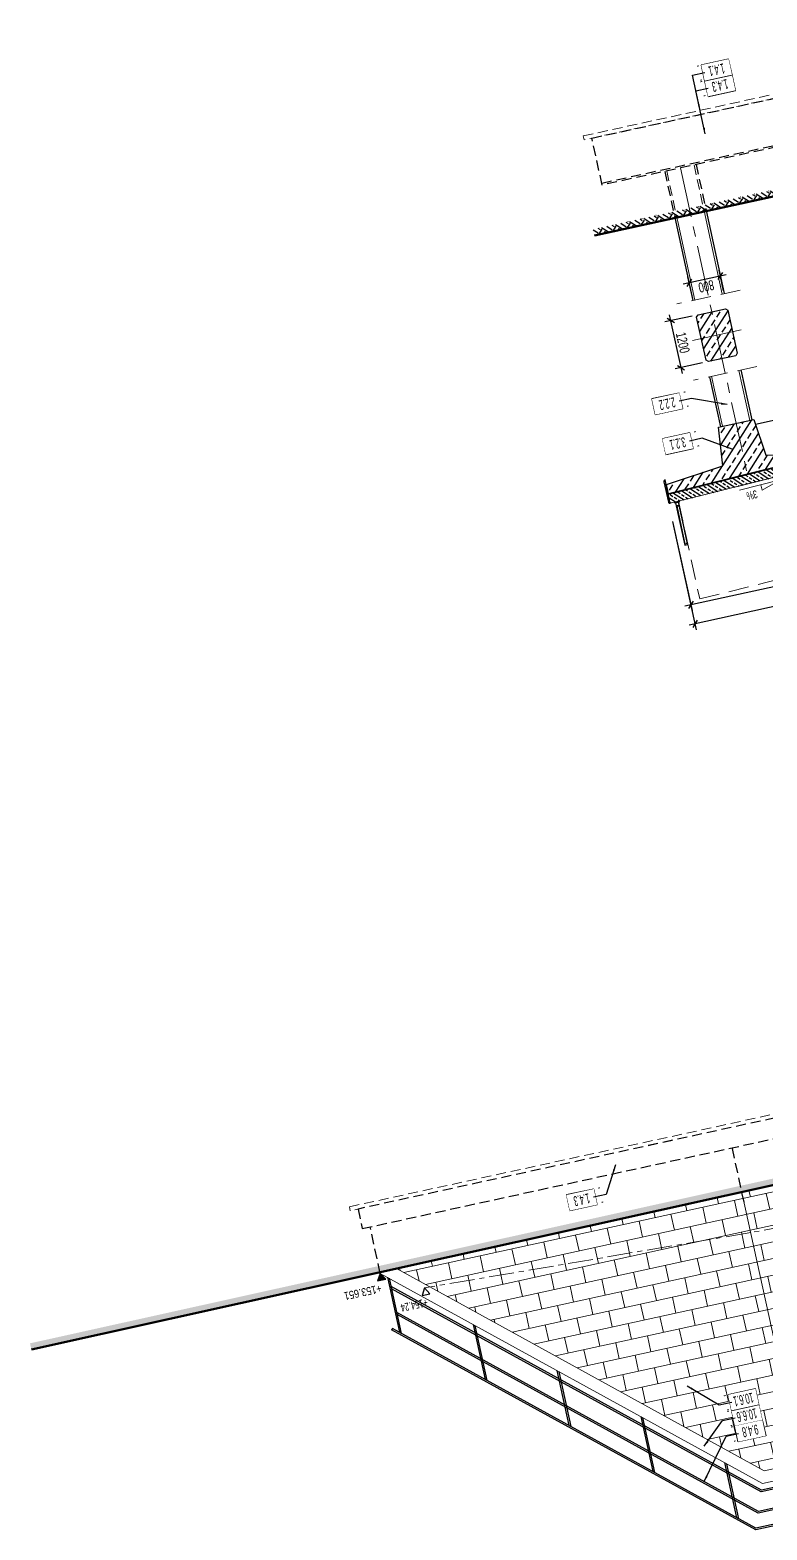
# Model space of a CAD drawing. Header units: metres. Extents: x 8416582 to 8417409, y 5771873 to 5772737.
# Drawn here: x 8416707.83 to 8416726.24, y 5772102.69 to 5772140.17 of the extents above; entities that cross this region are included whole.
import ezdxf
from ezdxf.enums import TextEntityAlignment as Align

# ---------------------------------------------------------------- set-up
doc = ezdxf.new("R2010")
doc.units = ezdxf.units.M
doc.set_wipeout_variables(frame=1)
doc.header["$PDSIZE"] = 0.05
for name, pattern in [('CENTER', [2, 1.25, -0.25, 0.25, -0.25]), ('DASHED', [0.75, 0.5, -0.25]), ('HIDDEN', [0.375, 0.25, -0.125])]:
    doc.linetypes.add(name, pattern=pattern)
for name, color, linetype in [('00RysOpi-T', 2, 'Continuous'), ('00ZieXxx-S', 7, 'Continuous'), ('AII_M_balustrady', 8, 'Continuous'), ('AII_M_izolacja', 8, 'Continuous'), ('AII_M_konstrukcja beton', 3, 'Continuous'), ('AII_M_opisy do legendy', 2, 'Continuous'), ('AII_M_wyposażenie', 8, 'Continuous')]:
    doc.layers.add(name, color=color, linetype=linetype)
for name, color, linetype, lineweight in [('AII_M_konstrukcja 0.00', 8, 'Continuous', 0), ('AII_M_konstrukcja 0.18', 9, 'Continuous', 18), ('AII_M_konstrukcja 0.25', 1, 'Continuous', 25), ('AII_M_kreskowanie', 8, 'Continuous', 0), ('AII_M_linie przerywane', 9, 'DASHED', 18), ('AII_M_nawierzchnia', 9, 'Continuous', 18), ('AII_M_odwodnienie', 8, 'Continuous', 9), ('AII_M_opisy spadki', 9, 'Continuous', 18), ('AII_M_opisy wymiary', 1, 'Continuous', 25), ('AII_M_osie', 9, 'CENTER', 18), ('AII_M_skarpy', 9, 'Continuous', 18), ('AII_M_skrajnia', 9, 'DASHED', 18), ('AII_M_teren projektowany', 4, 'Continuous', 70)]:
    doc.layers.add(name, color=color, linetype=linetype, lineweight=lineweight)
doc.layers.add('AII_M_opisy rzedne skarpy', color=6, linetype='Continuous', plot=False)
doc.styles.add('CDMSTYLE', font='CDMSIMPL.shx', dxfattribs={"width": 0.7, "bigfont": 'CDMBIGPL.shx'})
doc.dimstyles.new('CDM-ME100MM', dxfattribs={"dimscale": 0.1, "dimtxt": 2.5, "dimasz": 1.5, "dimexe": 1.5, "dimexo": 5, "dimgap": 0.5, "dimtad": 1, "dimdec": 0, "dimlfac": 1000, "dimrnd": 1, "dimzin": 9, "dimtxsty": 'CDMSTYLE', "dimblk": 'OBLIQUE', "dimcen": 2.5, "dimdle": 1.5, "dimclrd": 9, "dimclre": 9, "dimclrt": 1, "dimadec": 1, "dimazin": 2, "dimtfac": 1, "dimtdec": 0, "dimtix": 1, "dimtmove": 2, "dimatfit": 3, "dimfxl": 1, "dimtvp": 1, "dimtolj": 1, "dimtzin": 0, "dimlwd": 25, "dimlwe": 25, "dimarcsym": 0})
doc.dimstyles.new('CDM-ME100MM$7', dxfattribs={"dimscale": 0.1, "dimtxt": 2.5, "dimasz": 1.5, "dimexe": 1.5, "dimexo": 5, "dimgap": 0.5, "dimtad": 1, "dimdec": 0, "dimlfac": 1000, "dimrnd": 1, "dimzin": 9, "dimtxsty": 'CDMSTYLE', "dimblk": 'OBLIQUE', "dimcen": 2.5, "dimdle": 1.5, "dimclrd": 9, "dimclre": 9, "dimclrt": 1, "dimadec": 1, "dimazin": 2, "dimtfac": 1, "dimtdec": 0, "dimtix": 1, "dimtmove": 2, "dimatfit": 3, "dimfxl": 1, "dimtvp": 1, "dimtolj": 1, "dimtzin": 0, "dimlwd": 25, "dimlwe": 25, "dimarcsym": 0})

# ---------------------------------------------------------------- blocks, each defined once
blk = doc.blocks.new('Deska_0.6')
at = {"layer": 'AII_M_wyposażenie', "color": 0, "linetype": 'ByBlock', "lineweight": -2}
blk.add_lwpolyline([(0, 0), (0, -0.6, 0.414214), (0.04, -0.56), (0.04, -0.04, 0.414214)], format="xyb", close=True, dxfattribs=at)
blk = doc.blocks.new('Balustrada_1.1')
at = {"layer": 'AII_M_balustrady', "color": 0, "linetype": 'ByBlock', "lineweight": -2}
for points in [[(0.04, 0.01), (0.04, 1.09), (-0.04, 1.09), (-0.04, 0.01)], [(-0.04, 1.07), (0.04, 1.07)], [(-0.03, 0.1), (-0.03, 1.07)], [(0.03, 0.1), (0.03, 1.07)]]:
    blk.add_lwpolyline(points, dxfattribs=at)
for points in [[(-0.06, 0), (0.06, 0), (0.06, 0.01), (-0.06, 0.01)], [(-0.03, 0.09), (0.03, 0.09), (0.03, 0.1), (-0.03, 0.1)]]:
    blk.add_lwpolyline(points, close=True, dxfattribs=at)
blk = doc.blocks.new('_OBLIQUE')
at = {"color": 0, "linetype": 'ByBlock'}
blk.add_line((-0.5, -0.5), (0.5, 0.5), dxfattribs=at)
blk = doc.blocks.new('*D296')
at = {"layer": 'AII_M_opisy wymiary', "color": 9, "lineweight": 25, "transparency": 16777216}
for p, q in [((8416728.527, 5772129.1), (8416729.055, 5772126.683)), ((8416723.879, 5772127.884), (8416724.365, 5772125.659)), ((8416729.169, 5772126.861), (8416724.187, 5772125.773))]:
    blk.add_line(p, q, dxfattribs=at)
at = {"layer": 'Defpoints', "color": 0, "lineweight": 25, "transparency": 16777216}
for p in [(8416728.42, 5772129.589), (8416723.772, 5772128.372), (8416724.333, 5772125.805)]:
    blk.add_point(p, dxfattribs=at)
at = {"layer": 'AII_M_opisy wymiary', "color": 9, "lineweight": 25, "transparency": 16777216, "xscale": 0.15, "yscale": 0.15, "zscale": 0.15}
for p, rotation in [((8416729.023, 5772126.829), 12.32007894477794), ((8416724.333, 5772125.805), 192.3200789447779)]:
    blk.add_blockref('_OBLIQUE', p, dxfattribs=dict(at, rotation=rotation))
at = {"layer": 'AII_M_opisy wymiary', "color": 1, "transparency": 16777216, "insert": (8416726.715, 5772126.146), "char_height": 0.25, "attachment_point": 5, "rotation": 192.3201, "style": 'CDMSTYLE'}
blk.add_mtext('\\A1;4800', dxfattribs=at)
blk = doc.blocks.new('*D291')
at = {"layer": 'AII_M_opisy wymiary', "color": 9, "lineweight": 25, "transparency": 16777216}
for p, q in [((8416735.725, 5772130.586), (8416736.339, 5772127.776)), ((8416723.879, 5772127.884), (8416724.469, 5772125.184)), ((8416736.454, 5772127.955), (8416724.29, 5772125.299))]:
    blk.add_line(p, q, dxfattribs=at)
at = {"layer": 'Defpoints', "color": 0, "lineweight": 25, "transparency": 16777216}
for p in [(8416735.619, 5772131.075), (8416723.772, 5772128.372), (8416724.437, 5772125.331)]:
    blk.add_point(p, dxfattribs=at)
at = {"layer": 'AII_M_opisy wymiary', "color": 9, "lineweight": 25, "transparency": 16777216, "xscale": 0.15, "yscale": 0.15, "zscale": 0.15}
for p, rotation in [((8416736.307, 5772127.923), 12.32007894477794), ((8416724.437, 5772125.331), 192.3200789447779)]:
    blk.add_blockref('_OBLIQUE', p, dxfattribs=dict(at, rotation=rotation))
at = {"layer": 'AII_M_opisy wymiary', "color": 1, "transparency": 16777216, "insert": (8416730.409, 5772126.456), "char_height": 0.25, "attachment_point": 5, "rotation": 192.3201, "style": 'CDMSTYLE'}
blk.add_mtext('\\A1;12150', dxfattribs=at)
blk = doc.blocks.new('OpiNum01')
at = {"layer": 'AII_M_opisy do legendy', "color": 0, "linetype": 'Continuous'}
blk.add_lwpolyline([(-3.5, -2), (3.5, -2), (3.5, 2), (-3.5, 2)], close=True, dxfattribs=at)
at = {"color": 9, "linetype": 'Continuous', "lineweight": 25, "style": 'CDMSTYLE', "width": 0.7, "flags": 1}
for tag, p in [('NAZWAPOL', (-4.1, -6.8)), ('NAZWAANG', (-4.1, -10.48)), ('SPECYF', (-4.1, -14.15)), ('ID', (-4.1, -17.82)), ('BAZA', (-4.1, -21.5)), ('RYSUNEK', (-4.1, -25.17))]:
    blk.add_attdef(tag, p, '', height=2, dxfattribs=at)
at = {"layer": 'AII_M_opisy do legendy', "linetype": 'Continuous', "lineweight": -2, "style": 'CDMSTYLE', "width": 0.5}
blk.add_attdef('NR', text='', height=2.5, dxfattribs=at).set_placement((0, 0), align=Align.MIDDLE)
at = {"color": 0, "linetype": 'Continuous'}
blk.add_wipeout([(-3.5, -2), (3.5, -2), (3.5, 2), (-3.5, 2)], dxfattribs=at).dxf.layer = 'AII_M_opisy do legendy'
blk = doc.blocks.new('OpiTxt01')
at = {"color": 0, "linetype": 'Continuous', "lineweight": 20, "style": 'CDMSTYLE', "width": 0.7}
blk.add_attdef('TEKST_GORNY', (1, 0.89), '', height=2, dxfattribs=at)
at = {"color": 0, "linetype": 'Continuous', "lineweight": -2, "style": 'CDMSTYLE', "width": 0.7}
blk.add_attdef('TEKST_DOLNY', (1.05, -2.73), '', height=2, dxfattribs=at)
blk = doc.blocks.new('*D289')
at = {"layer": 'AII_M_opisy wymiary', "color": 9, "lineweight": 25, "transparency": 16777216}
for p, q in [((8416724.122, 5772131.585), (8416723.802, 5772133.05)), ((8416724.369, 5772133.021), (8416723.687, 5772132.872)), ((8416724.625, 5772131.848), (8416723.943, 5772131.699))]:
    blk.add_line(p, q, dxfattribs=at)
at = {"layer": 'Defpoints', "color": 0, "lineweight": 25, "transparency": 16777216}
for p in [(8416724.858, 5772133.127), (8416723.834, 5772132.904), (8416725.114, 5772131.955)]:
    blk.add_point(p, dxfattribs=at)
at = {"layer": 'AII_M_opisy wymiary', "color": 9, "lineweight": 25, "transparency": 16777216, "xscale": 0.15, "yscale": 0.15, "zscale": 0.15}
for p, rotation in [((8416723.834, 5772132.904), 102.3200789447779), ((8416724.09, 5772131.731), 282.3200789447779)]:
    blk.add_blockref('_OBLIQUE', p, dxfattribs=dict(at, rotation=rotation))
at = {"layer": 'AII_M_opisy wymiary', "color": 1, "transparency": 16777216, "insert": (8416724.133, 5772132.355), "char_height": 0.25, "attachment_point": 5, "rotation": 282.3201, "style": 'CDMSTYLE'}
blk.add_mtext('\\A1;1200', dxfattribs=at)
blk = doc.blocks.new('*D290')
at = {"layer": 'AII_M_opisy wymiary', "color": 9, "lineweight": 25, "transparency": 16777216}
for p, q in [((8416725.219, 5772134.052), (8416724.144, 5772133.817)), ((8416724.371, 5772133.482), (8416724.259, 5772133.996)), ((8416725.153, 5772133.652), (8416725.04, 5772134.167))]:
    blk.add_line(p, q, dxfattribs=at)
at = {"layer": 'Defpoints', "color": 0, "lineweight": 25, "transparency": 16777216}
for p in [(8416724.291, 5772133.849), (8416725.259, 5772133.164), (8416724.478, 5772132.993)]:
    blk.add_point(p, dxfattribs=at)
at = {"layer": 'AII_M_opisy wymiary', "color": 9, "lineweight": 25, "transparency": 16777216, "xscale": 0.15, "yscale": 0.15, "zscale": 0.15}
for p, rotation in [((8416724.291, 5772133.849), 192.3200789447779), ((8416725.072, 5772134.02), 12.32007894477794)]:
    blk.add_blockref('_OBLIQUE', p, dxfattribs=dict(at, rotation=rotation))
at = {"layer": 'AII_M_opisy wymiary', "color": 1, "transparency": 16777216, "insert": (8416724.719, 5772133.764), "char_height": 0.25, "attachment_point": 5, "rotation": 192.3201, "style": 'CDMSTYLE'}
blk.add_mtext('\\A1;800', dxfattribs=at)
blk = doc.blocks.new('00kota3')
at = {"color": 0, "linetype": 'Continuous', "lineweight": 25}
blk.add_lwpolyline([(1, 1.73), (-1, 1.73), (0, 0)], close=True, dxfattribs=at)
at = {"color": 0, "linetype": 'Continuous', "lineweight": 25, "style": 'CDMSTYLE', "width": 0.7}
blk.add_attdef('%%P000.000', (0, 2.69), '', height=2, dxfattribs=at)
blk = doc.blocks.new('00kota4')
at = {"linetype": 'Continuous', "lineweight": 25}
blk.add_hatch(color=0, dxfattribs=at).paths.add_polyline_path([(-1.04, 1.66), (0, 0), (1.08, 1.66)])
at = {"color": 0, "linetype": 'Continuous', "lineweight": 25}
for p, q in [((0, 0), (-1.04, 1.66)), ((1.08, 1.66), (-1.04, 1.66)), ((0, 0), (1.08, 1.66))]:
    blk.add_line(p, q, dxfattribs=at)
at = {"color": 0, "linetype": 'Continuous', "lineweight": 25, "style": 'CDMSTYLE', "width": 0.85}
blk.add_attdef('%%P000.000', (0.49, 2.69), '', height=2, dxfattribs=at)

msp = doc.modelspace()

# ---------------------------------------------------------------- hatches: boundary and pattern name
at = {"layer": '00ZieXxx-S', "linetype": 'Continuous'}
h = msp.add_hatch(dxfattribs=at)
h.set_pattern_fill('EARTH', color=8, scale=0.04, angle=-288.35154, style=0)
h.set_pattern_definition([(237.32008, (8416678.16632, 5772285.89773), (0.0766457, -0.35093794), [0.254, -0.254]), (237.32008, (8416678.2465, 5772285.8463), (0.0766457, -0.35093794), [0.254, -0.254]), (237.32008, (8416678.32667, 5772285.79488), (0.0766457, -0.35093794), [0.254, -0.254]), (327.32008, (8416678.33625, 5772285.751), (0.35093794, 0.0766457), [0.254, -0.254]), (327.32008, (8416678.28482, 5772285.67084), (0.35093794, 0.0766457), [0.254, -0.254]), (327.32008, (8416678.23339, 5772285.59066), (0.35093794, 0.0766457), [0.254, -0.254])])
h.paths.add_polyline_path([(8416721.8922, 5772135.189), (8416721.9264, 5772135.0327), (8416734.5588, 5772137.7916), (8416734.5247, 5772137.9479)])
h = msp.add_hatch(dxfattribs=at)
h.set_pattern_fill('EARTH', color=8, scale=0.04, angle=-288.35154, style=0)
h.set_pattern_definition([(237.32008, (8416701.8405, 5772266.4749), (0.0766457, -0.35093794), [0.254, -0.254]), (237.32008, (8416701.92067, 5772266.42346), (0.0766457, -0.35093794), [0.254, -0.254]), (237.32008, (8416702.00085, 5772266.37203), (0.0766457, -0.35093794), [0.254, -0.254]), (327.32008, (8416702.01043, 5772266.32817), (0.35093794, 0.0766457), [0.254, -0.254]), (327.32008, (8416701.959, 5772266.248), (0.35093794, 0.0766457), [0.254, -0.254]), (327.32008, (8416701.90757, 5772266.16782), (0.35093794, 0.0766457), [0.254, -0.254])])
h.paths.add_polyline_path([(8416707.8267, 5772107.3527), (8416707.8609, 5772107.1964), (8416758.233, 5772118.3688), (8416758.1988, 5772118.5251)])
at = {"layer": 'AII_M_kreskowanie', "lineweight": 25}
h = msp.add_hatch(dxfattribs=at)
h.set_pattern_fill('ANSI33', color=256, scale=0.05, angle=-333.35154)
h.set_pattern_definition([(237.32008, (8416696.4665, 5772291.1259), (0.26723977, -0.17143266), []), (237.32008, (8416696.24716, 5772291.078), (0.26723977, -0.17143266), [0.15875, -0.079375])])
h.paths.add_polyline_path([(8416725.1998, 5772133.2022), (8416725.2593, 5772133.164), (8416725.4941, 5772132.0893), (8416725.4559, 5772132.0298), (8416724.772, 5772131.8804), (8416724.7125, 5772131.9186), (8416724.4778, 5772132.9933), (8416724.5159, 5772133.0528)])
h = msp.add_hatch(dxfattribs=at)
h.set_pattern_fill('ANSI33', color=256, scale=0.05, angle=-333.35154)
h.set_pattern_definition([(237.3201, (8416727.1454, 5772150.65623), (0.2672398, -0.1714327), []), (237.3201, (8416726.92607, 5772150.60833), (0.2672398, -0.1714327), [0.15875, -0.079375])])
h.paths.add_polyline_path([(8416735.5284, 5772131.2539), (8416734.4443, 5772131.0622), (8416731.5748, 5772130.3751), (8416728.6802, 5772129.8033), (8416723.7788, 5772128.5778), (8416723.7276, 5772128.8123), (8416725.1309, 5772129.2765), (8416725.0272, 5772130.2433), (8416725.9065, 5772130.4353), (8416726.2034, 5772129.5446), (8416726.7121, 5772129.5585), (8416728.5562, 5772130.0196), (8416729.0225, 5772130.2276), (8416728.9199, 5772131.1664), (8416729.7992, 5772131.3584), (8416730.1019, 5772130.4409), (8416730.616, 5772130.4303), (8416731.5236, 5772130.6096), (8416732.472, 5772130.8367), (8416732.9349, 5772131.0606), (8416732.8276, 5772132.0208), (8416733.7068, 5772132.2129), (8416734.0098, 5772131.318), (8416735.4772, 5772131.4884)])
h = msp.add_hatch(dxfattribs=at)
h.set_pattern_fill('ANSI33', color=256, scale=0.025, angle=-243.35154)
h.set_pattern_definition([(327.3201, (8416727.1454, 5772150.65623), (0.0857163, 0.1336199), []), (327.3201, (8416727.16936, 5772150.54657), (0.0857163, 0.1336199), [0.079375, -0.0396875])])
h.paths.add_polyline_path([(8416723.8201, 5772128.3419), (8416723.7712, 5772128.5656), (8416728.1509, 5772129.6607), (8416728.2075, 5772129.6243), (8416728.2459, 5772129.4485)])
at = {"layer": 'AII_M_kreskowanie'}
h = msp.add_hatch(dxfattribs=at)
h.set_pattern_fill('AR-B816', color=256, scale=0.002)
h.set_pattern_definition([(192.32008, (8416702.4845, 5772263.57133), (0.0867147, -0.397041), []), (282.32008, (8416702.4845, 5772263.57133), (0.4837557, -0.3103263), [0.4064, -0.4064])])
h.paths.add_polyline_path([(8416734.5943, 5772109.6372), (8416734.5561, 5772109.5777), (8416734.1165, 5772109.4817), (8416734.1378, 5772109.384), (8416734.228, 5772108.9712), (8416734.7164, 5772109.0779), (8416734.9739, 5772107.8991), (8416737.9048, 5772108.5392), (8416737.6474, 5772109.718), (8416738.1358, 5772109.8247), (8416738.0231, 5772110.3408), (8416737.5835, 5772110.2448), (8416737.524, 5772110.2829), (8416737.3319, 5772111.1622), (8416737.3701, 5772111.2217), (8416737.8098, 5772111.3178), (8416737.7884, 5772111.4155), (8416737.697, 5772111.8338), (8416737.2086, 5772111.7271), (8416736.9069, 5772113.1084), (8416736.8077, 5772113.5625), (8416733.8803, 5772112.9064), (8416733.976, 5772112.4683), (8416734.2777, 5772111.087), (8416733.7892, 5772110.9803), (8416733.9031, 5772110.4586), (8416734.3427, 5772110.5546), (8416734.4023, 5772110.5165)])
h.paths.add_polyline_path([(8416727.0857, 5772104.3693), (8416729.1712, 5772104.8248), (8416728.7946, 5772106.5495), (8416730.089, 5772106.8323), (8416729.8316, 5772108.0111), (8416730.3201, 5772108.1177), (8416730.2074, 5772108.6338), (8416729.7677, 5772108.5378), (8416729.7082, 5772108.576), (8416729.5162, 5772109.4552), (8416729.5544, 5772109.5148), (8416729.994, 5772109.6108), (8416729.9727, 5772109.7085), (8416729.8813, 5772110.1268), (8416729.3928, 5772110.0201), (8416728.9866, 5772111.8802), (8416725.6089, 5772111.1313)])
h.paths.add_polyline_path([(8416728.3306, 5772107.0353), (8416728.416, 5772106.6445), (8416727.7321, 5772106.4952), (8416727.6467, 5772106.886)], flags=16)
h.paths.add_polyline_path([(8416726.1679, 5772104.1688), (8416727.0857, 5772104.3693), (8416725.6089, 5772111.1313), (8416716.9834, 5772109.219)])
h.paths.add_polyline_path([(8416725.2632, 5772106.0676), (8416725.9471, 5772106.217), (8416726.0324, 5772105.8262), (8416726.1178, 5772105.4354), (8416726.2031, 5772105.0446), (8416725.5192, 5772104.8953), (8416725.4339, 5772105.286), (8416725.3485, 5772105.6768)], flags=16)
h.paths.add_polyline_path([(8416738.3951, 5772110.2976), (8416737.7031, 5772110.1465), (8416737.7831, 5772109.7801), (8416738.4751, 5772109.9313)], flags=16)
h.paths.add_polyline_path([(8416737.3254, 5772110.3377), (8416737.1743, 5772111.0297), (8416736.8079, 5772110.9497), (8416736.959, 5772110.2577)], flags=16)
h.paths.add_polyline_path([(8416734.4884, 5772109.4385), (8416733.7964, 5772109.2874), (8416733.8764, 5772108.921), (8416734.5684, 5772109.0721)], flags=16)
h.paths.add_polyline_path([(8416733.4188, 5772109.4785), (8416733.2676, 5772110.1706), (8416732.9013, 5772110.0906), (8416733.0524, 5772109.3985)], flags=17)
h.paths.add_polyline_path([(8416730.5793, 5772108.5906), (8416729.8873, 5772108.4395), (8416729.9673, 5772108.0731), (8416730.6593, 5772108.2243)], flags=16)
h.paths.add_polyline_path([(8416729.5096, 5772108.6307), (8416729.3585, 5772109.3227), (8416728.9921, 5772109.2427), (8416729.1433, 5772108.5507)], flags=16)
h.paths.add_polyline_path([(8416728.2559, 5772107.0062), (8416727.7267, 5772106.8906), (8416727.8068, 5772106.5243), (8416728.3359, 5772106.6399)], flags=0)
h.paths.add_polyline_path([(8416726.013, 5772105.8092), (8416725.3733, 5772105.6694), (8416725.4533, 5772105.3031), (8416726.093, 5772105.4428)], flags=0)
h.paths.add_polyline_path([(8416725.9044, 5772106.1949), (8416725.3112, 5772106.0653), (8416725.3912, 5772105.699), (8416725.9844, 5772105.8285)], flags=0)
h.paths.add_polyline_path([(8416726.0547, 5772105.4088), (8416725.5023, 5772105.2882), (8416725.5823, 5772104.9218), (8416726.1347, 5772105.0425)], flags=0)
edge = h.paths.add_edge_path()
edge.add_line((8416739.3432, 5772109.1005), (8416739.3947, 5772108.8646))
edge.add_line((8416739.3947, 5772108.8646), (8416740.1763, 5772109.0353))
edge.add_line((8416740.1763, 5772109.0353), (8416740.5316, 5772107.4083))
edge.add_line((8416740.5316, 5772107.4083), (8416742.6402, 5772107.8688))
edge.add_line((8416742.6402, 5772107.8688), (8416741.1826, 5772114.543))
edge.add_line((8416741.1826, 5772114.543), (8416737.7835, 5772113.7812))
edge.add_line((8416737.7835, 5772113.7812), (8416737.8839, 5772113.3218))
edge.add_line((8416737.8839, 5772113.3218), (8416738.1855, 5772111.9405))
edge.add_line((8416738.1855, 5772111.9405), (8416737.697, 5772111.8338))
edge.add_line((8416737.697, 5772111.8338), (8416737.8098, 5772111.3178))
edge.add_line((8416737.8098, 5772111.3178), (8416738.2494, 5772111.4138))
edge.add_line((8416738.2494, 5772111.4138), (8416738.3089, 5772111.3756))
edge.add_line((8416738.3089, 5772111.3756), (8416738.5009, 5772110.4963))
edge.add_line((8416738.5009, 5772110.4963), (8416738.4628, 5772110.4368))
edge.add_line((8416738.4628, 5772110.4368), (8416738.0231, 5772110.3408))
edge.add_line((8416738.0231, 5772110.3408), (8416738.0445, 5772110.2431))
edge.add_line((8416738.0445, 5772110.2431), (8416738.1358, 5772109.8247))
edge.add_line((8416738.1358, 5772109.8247), (8416738.6243, 5772109.9314))
edge.add_line((8416738.6243, 5772109.9314), (8416738.8818, 5772108.7526))
edge.add_line((8416738.8818, 5772108.7526), (8416739.1993, 5772108.822))
edge.add_line((8416739.1993, 5772108.822), (8416739.1655, 5772108.9769))
edge.add_line((8416739.1655, 5772108.9769), (8416738.9571, 5772109.1105))
edge.add_line((8416738.9571, 5772109.1105), (8416738.0175, 5772113.4127))
edge.add_arc((8416738.1094, 5772113.4552), 0.1012, 204.79213, 371.6329)
edge.add_line((8416738.2085, 5772113.4756), (8416739.1349, 5772109.2341))
edge.add_line((8416739.1349, 5772109.2341), (8416739.3432, 5772109.1005))
edge = h.paths.add_edge_path()
edge.add_line((8416733.6074, 5772107.7118), (8416733.6305, 5772107.6057))
edge.add_line((8416733.6305, 5772107.6057), (8416733.9969, 5772107.6857))
edge.add_line((8416733.9969, 5772107.6857), (8416733.7395, 5772108.8645))
edge.add_line((8416733.7395, 5772108.8645), (8416734.228, 5772108.9712))
edge.add_line((8416734.228, 5772108.9712), (8416734.1165, 5772109.4817))
edge.add_line((8416734.1165, 5772109.4817), (8416733.6768, 5772109.3856))
edge.add_line((8416733.6768, 5772109.3856), (8416733.6173, 5772109.4238))
edge.add_line((8416733.6173, 5772109.4238), (8416733.4253, 5772110.3031))
edge.add_line((8416733.4253, 5772110.3031), (8416733.4635, 5772110.3626))
edge.add_line((8416733.4635, 5772110.3626), (8416733.9031, 5772110.4586))
edge.add_line((8416733.9031, 5772110.4586), (8416733.8818, 5772110.5563))
edge.add_line((8416733.8818, 5772110.5563), (8416733.7892, 5772110.9803))
edge.add_line((8416733.7892, 5772110.9803), (8416733.3007, 5772110.8736))
edge.add_line((8416733.3007, 5772110.8736), (8416732.999, 5772112.2549))
edge.add_line((8416732.999, 5772112.2549), (8416732.8917, 5772112.746))
edge.add_line((8416732.8917, 5772112.746), (8416729.9629, 5772112.0967))
edge.add_line((8416729.9629, 5772112.0967), (8416730.3698, 5772110.2335))
edge.add_line((8416730.3698, 5772110.2335), (8416729.8813, 5772110.1268))
edge.add_line((8416729.8813, 5772110.1268), (8416729.994, 5772109.6108))
edge.add_line((8416729.994, 5772109.6108), (8416730.4336, 5772109.7068))
edge.add_line((8416730.4336, 5772109.7068), (8416730.4931, 5772109.6686))
edge.add_line((8416730.4931, 5772109.6686), (8416730.6852, 5772108.7893))
edge.add_line((8416730.6852, 5772108.7893), (8416730.647, 5772108.7298))
edge.add_line((8416730.647, 5772108.7298), (8416730.2074, 5772108.6338))
edge.add_line((8416730.2074, 5772108.6338), (8416730.2287, 5772108.5361))
edge.add_line((8416730.2287, 5772108.5361), (8416730.3201, 5772108.1177))
edge.add_line((8416730.3201, 5772108.1177), (8416730.8086, 5772108.2244))
edge.add_line((8416730.8086, 5772108.2244), (8416731.066, 5772107.0456))
edge.add_line((8416731.066, 5772107.0456), (8416733.4351, 5772107.563))
edge.add_line((8416733.4351, 5772107.563), (8416733.3943, 5772107.7501))
edge.add_line((8416733.3943, 5772107.7501), (8416733.5661, 5772108.0179))
edge.add_line((8416733.5661, 5772108.0179), (8416732.5831, 5772112.5187))
edge.add_arc((8416732.6808, 5772112.54), 0.1, 192.32008, 372.32008)
edge.add_line((8416732.7785, 5772112.5614), (8416733.7792, 5772107.9797))
edge.add_line((8416733.7792, 5772107.9797), (8416733.6074, 5772107.7118))

# ---------------------------------------------------------------- linework, layer by layer
at = {"layer": 'AII_M_balustrady', "linetype": 'ByBlock', "lineweight": -2}
for p, q in [((8416716.7542, 5772109.0026), (8416717.0545, 5772107.6279)), ((8416716.8007, 5772108.9771), (8416717.101, 5772107.6023)), ((8416718.8946, 5772107.8257), (8416719.1949, 5772106.4509)), ((8416718.9412, 5772107.8001), (8416719.2414, 5772106.4253)), ((8416720.9885, 5772106.6744), (8416721.2888, 5772105.2996)), ((8416721.035, 5772106.6488), (8416721.3353, 5772105.274)), ((8416723.0824, 5772105.523), (8416723.3827, 5772104.1482)), ((8416723.1289, 5772105.4974), (8416723.4292, 5772104.1227)), ((8416725.1763, 5772104.3717), (8416725.4765, 5772102.9969)), ((8416725.2228, 5772104.3461), (8416725.5231, 5772102.9713))]:
    msp.add_line(p, q, dxfattribs=at)
at = {"layer": 'AII_M_balustrady', "color": 8}
for points in [[(8416723.9174, 5772128.3662), (8416723.929, 5772128.3588)], [(8416724.0462, 5772128.3844), (8416724.0569, 5772128.4011)]]:
    msp.add_lwpolyline(points, dxfattribs=at)
at = {"layer": 'AII_M_balustrady', "linetype": 'ByBlock', "lineweight": -2}
for points in [[(8416728.9767, 5772104.3114), (8416726.0974, 5772103.6826), (8416716.8461, 5772108.7695)], [(8416728.9852, 5772104.2723), (8416726.0913, 5772103.6403), (8416716.8574, 5772108.7177)], [(8416729.0833, 5772103.8229), (8416726.0209, 5772103.1541), (8416716.9877, 5772108.1211)], [(8416729.0919, 5772103.7839), (8416726.0147, 5772103.1118), (8416716.999, 5772108.0692)], [(8416716.8792, 5772107.7242), (8416716.8599, 5772107.6892)], [(8416729.1772, 5772103.3931), (8416725.9535, 5772102.689), (8416716.8599, 5772107.6892)], [(8416729.1687, 5772103.4321), (8416725.9596, 5772102.7313), (8416716.8792, 5772107.7242)]]:
    msp.add_lwpolyline(points, dxfattribs=at)
at = {"layer": 'AII_M_izolacja', "linetype": 'HIDDEN', "ltscale": 0.5, "const_width": 0.01}
msp.add_lwpolyline([(8416723.7227, 5772128.8112), (8416723.775, 5772128.5717), (8416728.6813, 5772129.7984), (8416731.5759, 5772130.3702), (8416734.4454, 5772131.0573), (8416735.5344, 5772131.2499), (8416735.4821, 5772131.4895)], dxfattribs=at)
at = {"layer": 'AII_M_izolacja'}
msp.add_lwpolyline([(8416723.7712, 5772128.5656), (8416728.6823, 5772129.7936), (8416731.577, 5772130.3654), (8416734.4465, 5772131.0525), (8416735.5404, 5772131.2459)], dxfattribs=at)
at = {"layer": 'AII_M_konstrukcja 0.00', "linetype": 'HIDDEN'}
for points in [[(8416723.7312, 5772136.6459), (8416724.0077, 5772135.3798)], [(8416724.4151, 5772136.7953), (8416724.6916, 5772135.5291)]]:
    msp.add_lwpolyline(points, dxfattribs=at)
at = {"layer": 'AII_M_konstrukcja 0.00'}
for points in [[(8416724.0077, 5772135.3798), (8416724.4359, 5772133.4192)], [(8416724.6916, 5772135.5291), (8416725.1198, 5772133.5686)], [(8416725.5359, 5772131.6633), (8416725.8088, 5772130.414)], [(8416724.852, 5772131.514), (8416725.1249, 5772130.2646)]]:
    msp.add_lwpolyline(points, dxfattribs=at)
at = {"layer": 'AII_M_konstrukcja 0.18', "linetype": 'HIDDEN'}
for points in [[(8416733.7822, 5772140.0694), (8416721.6678, 5772137.4236), (8416721.6465, 5772137.5213), (8416733.7608, 5772140.1671)], [(8416750.6206, 5772118.266), (8416715.8255, 5772110.6667), (8416715.8042, 5772110.7644), (8416750.5993, 5772118.3637)]]:
    msp.add_lwpolyline(points, close=True, dxfattribs=at)
at = {"layer": 'AII_M_konstrukcja 0.25', "linetype": 'HIDDEN'}
msp.add_lwpolyline([(8416733.8429, 5772138.8543), (8416722.1192, 5772136.2939), (8416721.8632, 5772137.4662), (8416733.5868, 5772140.0267)], close=True, dxfattribs=at)
for points in [[(8416722.1084, 5772136.3433), (8416733.8321, 5772138.9038)], [(8416724.4639, 5772136.806), (8416724.7405, 5772135.5398)], [(8416723.6824, 5772136.6353), (8416723.9589, 5772135.3691)], [(8416727.1749, 5772113.1454), (8416716.0209, 5772110.7093), (8416716.1276, 5772110.2209), (8416727.2816, 5772112.6569)], [(8416725.6637, 5772110.8804), (8416725.367, 5772112.2388)], [(8416716.5771, 5772109.1), (8416716.323, 5772110.2635)]]:
    msp.add_lwpolyline(points, dxfattribs=at)
at = {"layer": 'AII_M_konstrukcja 0.25'}
for points in [[(8416723.9589, 5772135.3691), (8416724.3871, 5772133.4086)], [(8416724.7405, 5772135.5398), (8416725.1686, 5772133.5793)], [(8416725.5848, 5772131.674), (8416725.8576, 5772130.4246)], [(8416724.8032, 5772131.5033), (8416725.076, 5772130.2539)], [(8416728.9417, 5772130.9664), (8416725.9474, 5772130.3124)]]:
    msp.add_lwpolyline(points, dxfattribs=at)
at = {"layer": 'AII_M_konstrukcja beton'}
msp.add_lwpolyline([(8416725.1998, 5772133.2022), (8416725.2593, 5772133.164), (8416725.4941, 5772132.0893), (8416725.4559, 5772132.0298), (8416724.772, 5772131.8804), (8416724.7125, 5772131.9186), (8416724.4778, 5772132.9933), (8416724.5159, 5772133.0528)], close=True, dxfattribs=at)
msp.add_lwpolyline([(8416728.6802, 5772129.8033), (8416723.7788, 5772128.5778), (8416723.7276, 5772128.8123), (8416725.1301, 5772129.2763), (8416725.0272, 5772130.2433), (8416725.9065, 5772130.4353), (8416726.2034, 5772129.5446), (8416726.7121, 5772129.5585)], dxfattribs=at)
at = {"layer": 'AII_M_linie przerywane'}
for points in [[(8416725.5686, 5772133.6666), (8416723.9872, 5772133.3212)], [(8416725.9847, 5772131.7614), (8416724.4033, 5772131.416)]]:
    msp.add_lwpolyline(points, dxfattribs=at)
at = {"layer": 'AII_M_nawierzchnia'}
msp.add_lwpolyline([(8416723.8201, 5772128.3419), (8416728.2459, 5772129.4485)], dxfattribs=at)
at = {"layer": 'AII_M_odwodnienie', "color": 140, "linetype": 'CENTER', "ltscale": 0.5}
msp.add_line((8416733.6573, 5772111.5843), (8416725.8299, 5772110.1192), dxfattribs=at)
msp.add_lwpolyline([(8416725.8299, 5772110.1192), (8416717.6793, 5772108.739)], dxfattribs=at)
at = {"layer": 'AII_M_opisy spadki'}
msp.add_line((8416723.8201, 5772128.3419), (8416728.2459, 5772129.4485), dxfattribs=at)
at = {"layer": 'AII_M_opisy spadki', "color": 9}
msp.add_lwpolyline([(8416725.5463, 5772128.6704), (8416726.5682, 5772128.9259), (8416726.1171, 5772128.6688), (8416726.1171, 5772128.6688), (8416726.0831, 5772128.8046)], dxfattribs=at)
at = {"layer": 'AII_M_osie'}
for points in [[(8416724.0731, 5772136.7206), (8416725.7754, 5772128.9266)], [(8416724.3773, 5772132.4084), (8416725.5946, 5772132.6742)]]:
    msp.add_lwpolyline(points, dxfattribs=at)
at = {"layer": 'AII_M_skarpy', "color": 1}
for points in [[(8416727.0857, 5772104.3693), (8416725.6103, 5772111.1246)], [(8416729.2353, 5772104.5317), (8416726.1219, 5772103.8517), (8416716.5771, 5772109.1)], [(8416729.1712, 5772104.8248), (8416726.1679, 5772104.1688), (8416716.9834, 5772109.219)]]:
    msp.add_lwpolyline(points, dxfattribs=at)
at = {"layer": 'AII_M_skrajnia'}
msp.add_lwpolyline([(8416724.0239, 5772128.3928), (8416724.5574, 5772125.9504), (8416728.1485, 5772126.8483), (8416727.615, 5772129.2907)], dxfattribs=at)
at = {"layer": 'AII_M_teren projektowany', "linetype": 'Continuous'}
msp.add_lwpolyline([(8416734.5588, 5772137.7916), (8416721.9264, 5772135.0327)], dxfattribs=at)

# ---------------------------------------------------------------- block references
at = {"layer": 'AII_M_balustrady', "rotation": 192.3200789447779}
msp.add_blockref('Balustrada_1.1', (8416723.9876, 5772128.3716), dxfattribs=at)
at = {"layer": 'AII_M_konstrukcja 0.25', "color": 1, "linetype": 'Continuous', "lineweight": 25, "xscale": 0.1, "yscale": 0.1, "zscale": 0.1, "rotation": 192.3200789447779}
msp.add_blockref('00kota4', (8416716.5771, 5772109.1), dxfattribs=at).add_auto_attribs({'%%P000.000': '+153.651'})
at = {"layer": 'AII_M_opisy rzedne skarpy', "linetype": 'Continuous', "xscale": 0.1, "yscale": 0.1, "zscale": 0.1, "rotation": 192.3200789447779}
msp.add_blockref('00kota3', (8416717.6793, 5772108.739), dxfattribs=at).add_auto_attribs({'%%P000.000': '+154.24'})
at = {"layer": 'AII_M_wyposażenie', "rotation": 192.3200789447779}
msp.add_blockref('Deska_0.6', (8416723.8201, 5772128.3419), dxfattribs=at)

# ---------------------------------------------------------------- texts
at = {"layer": 'AII_M_opisy spadki', "color": 9, "style": 'CDMSTYLE', "width": 0.7}
msp.add_text('3%', height=0.2, rotation=194.03859, dxfattribs=at).set_placement((8416725.839, 5772128.6405), align=Align.CENTER)

# ---------------------------------------------------------------- dimensions: what is measured, and where the dimension line sits
at = {"layer": 'AII_M_opisy wymiary'}
for base, p1, p2, angle, picture, middle in [((8416724.2908, 5772133.8493), (8416725.2593, 5772133.164), (8416724.4778, 5772132.9933), 192.32008, '*D290', (8416724.7189, 5772133.7637)), ((8416723.8335, 5772132.9038), (8416725.1139, 5772131.9551), (8416724.8579, 5772133.1275), 282.32008, '*D289', (8416724.1325, 5772132.3549)), ((8416724.4369, 5772125.3305), (8416735.6187, 5772131.0747), (8416723.7725, 5772128.3724), 192.32008, '*D291', (8416730.4093, 5772126.4558)), ((8416724.3332, 5772125.8051), (8416728.42, 5772129.5889), (8416723.7725, 5772128.3724), 192.32008, '*D296', (8416726.7153, 5772126.1463))]:
    dim = msp.add_linear_dim(base=base, p1=p1, p2=p2, angle=angle, dimstyle='CDM-ME100MM', dxfattribs=at)
    dim.commit()
    dim.dimension.update_dxf_attribs({"geometry": picture, "text_midpoint": middle})

# ---------------------------------------------------------------- next in the draw order: block references
at = {"layer": '00RysOpi-T', "color": 1, "linetype": 'Continuous', "lineweight": 0, "rotation": 192.3200789447779}
for p, xscale, yscale, zscale, values in [((8416725.0627, 5772138.7795), 0.1, 0.1, 0.1, {'NR': '1.4.3'}), ((8416723.7456, 5772130.8272), 0.09999999999999999, 0.09999999999999999, 0.09999999999999999, {'NR': '2.2.2'}), ((8416724.0068, 5772129.8334), 0.1, 0.1, 0.1, {'NR': '3.2.1'}), ((8416721.6105, 5772110.9387), 0.1, 0.1, 0.1, {'NR': '1.4.3'}), ((8416725.7332, 5772105.5561), 0.09999999999999999, 0.09999999999999999, 0.09999999999999999, {'NR': '10.6.6'})]:
    msp.add_blockref('OpiNum01', p, dxfattribs=dict(at, xscale=xscale, yscale=yscale, zscale=zscale)).add_auto_attribs(values)

# ---------------------------------------------------------------- next in the draw order: linework, layer by layer
at = {"layer": 'AII_M_teren projektowany', "linetype": 'Continuous'}
msp.add_lwpolyline([(8416707.8609, 5772107.1964), (8416758.2339, 5772118.3647)], dxfattribs=at)

# ---------------------------------------------------------------- next in the draw order: block references
at = {"layer": 'Defpoints', "color": 250, "linetype": 'Continuous', "lineweight": 0, "rotation": 192.3200789447779}
for p, xscale, yscale, zscale in [((8416724.7696, 5772138.7155), 0.1, 0.1, 0.1), ((8416724.3513, 5772130.9595), 0.09999999999999999, 0.09999999999999999, 0.09999999999999999), ((8416724.6125, 5772129.9657), 0.1, 0.1, 0.1), ((8416722.2162, 5772111.071), 0.1, 0.1, 0.1), ((8416725.4401, 5772105.4921), 0.09999999999999999, 0.09999999999999999, 0.09999999999999999)]:
    msp.add_blockref('OpiTxt01', p, dxfattribs=dict(at, xscale=xscale, yscale=yscale, zscale=zscale)).add_auto_attribs({'TEKST_GORNY': '-', 'TEKST_DOLNY': '-'})

# ---------------------------------------------------------------- next in the draw order: leaders
at = {"layer": '00RysOpi-T', "color": 9, "linetype": 'Continuous', "lineweight": 0}
for points in [[(8416724.692, 5772137.5711), (8416724.457, 5772138.6472), (8416724.7696, 5772138.7155)], [(8416725.2391, 5772130.8066), (8416724.3513, 5772130.9595), (8416724.0387, 5772130.8912)], [(8416725.3659, 5772129.6945), (8416724.6125, 5772129.9657), (8416724.2999, 5772129.8974)], [(8416722.4516, 5772111.8095), (8416722.2162, 5772111.071), (8416721.9036, 5772111.0027)], [(8416724.6674, 5772104.7837), (8416725.1274, 5772105.4238), (8416725.4401, 5772105.4921)]]:
    msp.add_leader(points, dimstyle='CDM-ME100MM$7', dxfattribs=at)

# ---------------------------------------------------------------- next in the draw order: block references
at = {"layer": '00RysOpi-T', "color": 1, "linetype": 'Continuous', "lineweight": 0, "xscale": 0.1, "yscale": 0.1, "zscale": 0.1, "rotation": 192.3200789447779}
for p, values in [((8416724.9773, 5772139.1703), {'NR': '1.4.1'}), ((8416725.6478, 5772105.9469), {'NR': '10.6.1'})]:
    msp.add_blockref('OpiNum01', p, dxfattribs=at).add_auto_attribs(values)
at = {"layer": '00RysOpi-T', "color": 1, "linetype": 'Continuous', "lineweight": 0}
ref = msp.add_blockref('OpiNum01', (8416725.8185, 5772105.1653), dxfattribs=dict(at, xscale=-0.1, yscale=0.09999999999999999, zscale=0.09999999999999999, rotation=192.3200791278773))
ref.add_attrib('NR', '9.4.8', dxfattribs={"layer": 'AII_M_opisy do legendy', "linetype": 'Continuous', "lineweight": -2, "height": 0.25, "rotation": 192.32008, "style": 'CDMSTYLE', "width": 0.5}).set_placement((8416725.8185, 5772105.1653), align=Align.MIDDLE)

# ---------------------------------------------------------------- next in the draw order: block references
at = {"layer": 'Defpoints', "color": 250, "linetype": 'Continuous', "lineweight": 0, "xscale": 0.1, "yscale": 0.1, "zscale": 0.1, "rotation": 192.3200789447779}
for p in [(8416724.6842, 5772139.1063), (8416725.3547, 5772105.8829)]:
    msp.add_blockref('OpiTxt01', p, dxfattribs=at).add_auto_attribs({'TEKST_GORNY': '-', 'TEKST_DOLNY': '-'})
at = {"layer": 'Defpoints', "color": 250, "linetype": 'Continuous', "lineweight": 0}
ref = msp.add_blockref('OpiTxt01', (8416725.2128, 5772105.033), dxfattribs=dict(at, xscale=-0.1, yscale=0.09999999999999999, zscale=0.09999999999999999, rotation=192.3200791278773))
ref.add_attrib('TEKST_GORNY', '-', (8416725.4468, 5772104.9926), dxfattribs={"layer": '0', "color": 0, "linetype": 'Continuous', "lineweight": 20, "height": 0.2, "rotation": 192.32008, "style": 'CDMSTYLE', "width": 0.7})
ref.add_attrib('TEKST_DOLNY', '-', (8416725.3742, 5772105.3479), dxfattribs={"layer": '0', "color": 0, "linetype": 'Continuous', "lineweight": -2, "height": 0.2, "rotation": 192.32008, "style": 'CDMSTYLE', "width": 0.7})

# ---------------------------------------------------------------- next in the draw order: leaders
at = {"layer": '00RysOpi-T', "color": 9, "linetype": 'Continuous', "lineweight": 0}
for points in [[(8416724.5637, 5772138.1584), (8416724.3716, 5772139.038), (8416724.6842, 5772139.1063)], [(8416724.2418, 5772106.2889), (8416725.0421, 5772105.8146), (8416725.3547, 5772105.8829)], [(8416724.6678, 5772103.8981), (8416725.2128, 5772105.033), (8416725.5254, 5772105.1013)]]:
    msp.add_leader(points, dimstyle='CDM-ME100MM$7', dxfattribs=at)

doc.saveas('drawing.dxf')
